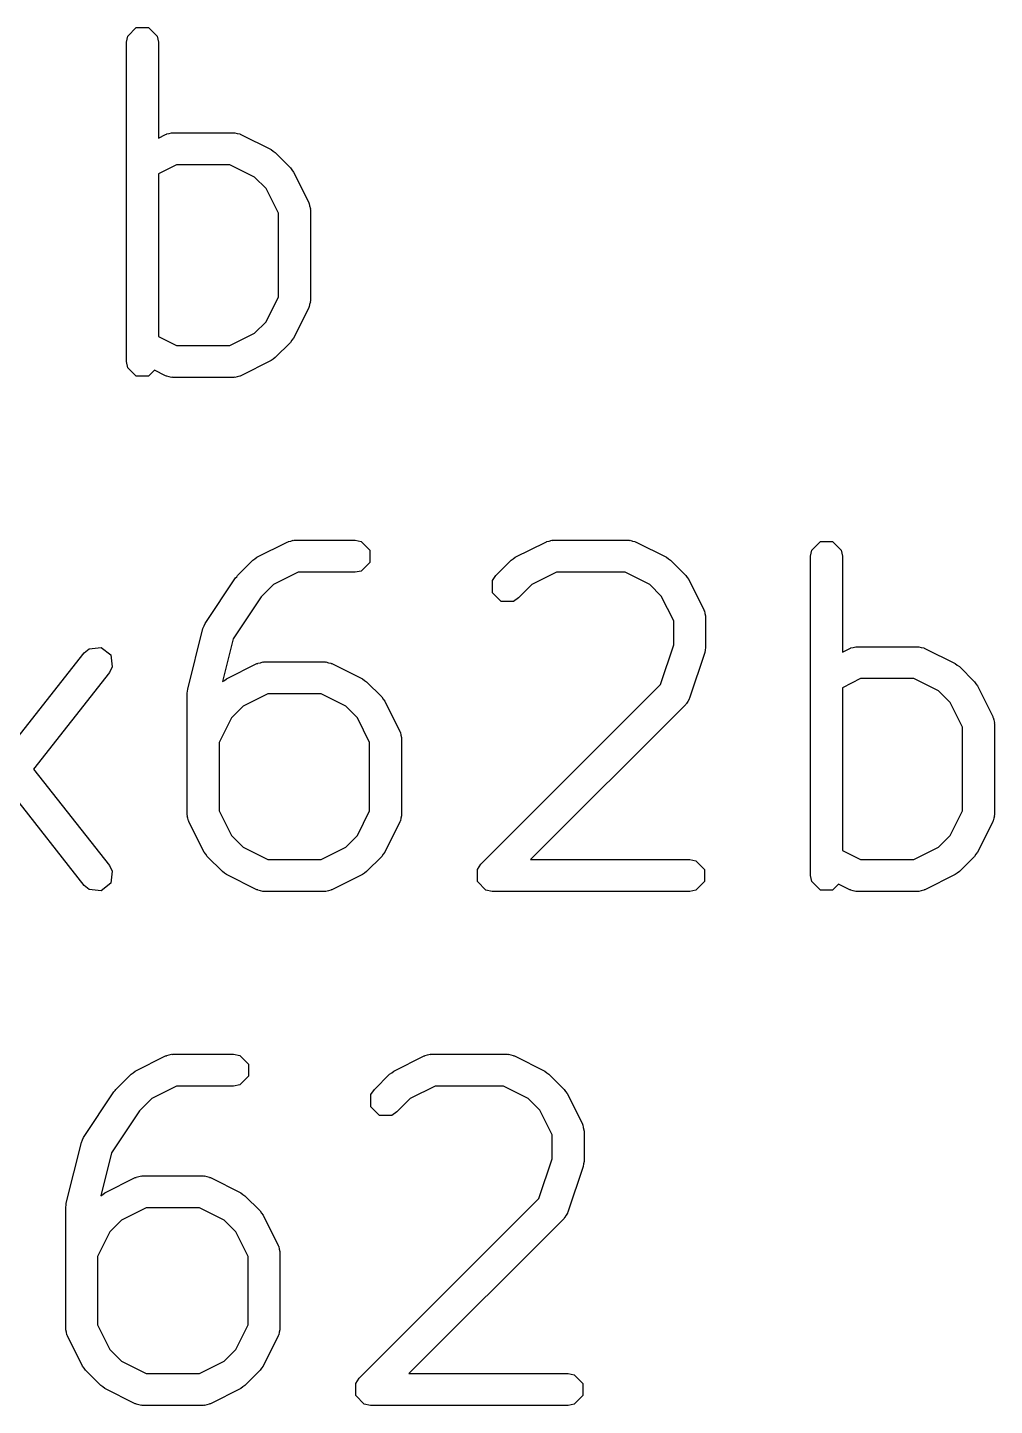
# Model space of a CAD drawing. Header units: inches. Extents: x 2.83 to 5.13, y -5.32 to -1.56.
# Drawn here: x 4.13 to 4.2492, y -3.4052 to -3.2353 of the extents above; entities that cross this region are included whole.
import ezdxf

# ---------------------------------------------------------------- set-up
doc = ezdxf.new("R2010")
doc.units = ezdxf.units.IN
doc.header["$MEASUREMENT"] = 0
doc.layers.add('F.Silkscreen', color=41, linetype='CONTINUOUS', true_color=0xf2eda1)

msp = doc.modelspace()

# ---------------------------------------------------------------- linework, layer by layer
at = {"layer": 'F.Silkscreen', "linetype": 'CONTINUOUS'}
for p, q in [((4.14232, -3.23636), (4.14338, -3.2353)), ((4.14338, -3.2353), (4.14489, -3.2353)), ((4.14489, -3.2353), (4.14595, -3.23636)), ((4.14217, -3.23711), (4.14232, -3.23636)), ((4.14595, -3.23636), (4.1461, -3.23711)), ((4.14217, -3.27648), (4.14217, -3.23711)), ((4.1461, -3.23711), (4.1461, -3.24893)), ((4.1461, -3.24893), (4.147, -3.24848)), ((4.147, -3.24848), (4.1471, -3.24845)), ((4.1471, -3.24845), (4.14713, -3.24842)), ((4.14713, -3.24842), (4.14744, -3.24836)), ((4.14744, -3.24836), (4.14774, -3.24827)), ((4.14774, -3.24827), (4.14779, -3.24829)), ((4.14779, -3.24829), (4.14788, -3.24827)), ((4.14788, -3.24827), (4.15538, -3.24827)), ((4.15538, -3.24827), (4.15548, -3.24829)), ((4.15548, -3.24829), (4.15552, -3.24827)), ((4.15552, -3.24827), (4.15583, -3.24836)), ((4.15583, -3.24836), (4.15614, -3.24842)), ((4.15614, -3.24842), (4.15617, -3.24845)), ((4.15617, -3.24845), (4.15626, -3.24848)), ((4.15626, -3.24848), (4.16001, -3.25035)), ((4.16001, -3.25035), (4.16026, -3.25055)), ((4.16026, -3.25055), (4.16052, -3.25072)), ((4.14835, -3.25221), (4.1461, -3.25333)), ((4.15492, -3.25221), (4.14835, -3.25221)), ((4.15797, -3.25373), (4.15492, -3.25221)), ((4.16052, -3.25072), (4.1624, -3.2526)), ((4.1461, -3.25333), (4.1461, -3.27339)), ((4.15939, -3.25515), (4.15797, -3.25373)), ((4.1624, -3.2526), (4.16258, -3.25286)), ((4.16258, -3.25286), (4.16277, -3.25311)), ((4.16277, -3.25311), (4.16464, -3.25686)), ((4.16091, -3.2582), (4.15939, -3.25515)), ((4.16464, -3.25686), (4.16467, -3.25695)), ((4.16467, -3.25695), (4.1647, -3.25698)), ((4.1647, -3.25698), (4.16476, -3.25729)), ((4.16476, -3.25729), (4.16485, -3.2576)), ((4.16091, -3.26852), (4.16091, -3.2582)), ((4.16485, -3.2576), (4.16483, -3.25764)), ((4.16483, -3.25764), (4.16485, -3.25774)), ((4.16485, -3.25774), (4.16485, -3.26899)), ((4.15939, -3.27157), (4.16091, -3.26852)), ((4.16485, -3.26912), (4.16476, -3.26943)), ((4.16485, -3.26899), (4.16483, -3.26908)), ((4.16483, -3.26908), (4.16485, -3.26912)), ((4.16464, -3.26987), (4.16277, -3.27361)), ((4.16467, -3.26977), (4.16464, -3.26987)), ((4.1647, -3.26974), (4.16467, -3.26977)), ((4.16476, -3.26943), (4.1647, -3.26974)), ((4.15797, -3.27299), (4.15939, -3.27157)), ((4.1461, -3.27339), (4.14835, -3.27452)), ((4.15492, -3.27452), (4.15797, -3.27299)), ((4.1624, -3.27413), (4.16052, -3.276)), ((4.16258, -3.27386), (4.1624, -3.27413)), ((4.16277, -3.27361), (4.16258, -3.27386)), ((4.14835, -3.27452), (4.15492, -3.27452)), ((4.16052, -3.276), (4.16026, -3.27618)), ((4.14232, -3.27724), (4.14217, -3.27648)), ((4.14338, -3.2783), (4.14232, -3.27724)), ((4.14563, -3.27756), (4.14489, -3.2783)), ((4.147, -3.27824), (4.14563, -3.27756)), ((4.16001, -3.27637), (4.15626, -3.27824)), ((4.16026, -3.27618), (4.16001, -3.27637)), ((4.14489, -3.2783), (4.14338, -3.2783)), ((4.1471, -3.27827), (4.147, -3.27824)), ((4.14713, -3.2783), (4.1471, -3.27827)), ((4.14744, -3.27836), (4.14713, -3.2783)), ((4.14774, -3.27845), (4.14744, -3.27836)), ((4.14779, -3.27843), (4.14774, -3.27845)), ((4.14788, -3.27845), (4.14779, -3.27843)), ((4.15538, -3.27845), (4.14788, -3.27845)), ((4.15548, -3.27843), (4.15538, -3.27845)), ((4.15552, -3.27845), (4.15548, -3.27843)), ((4.15583, -3.27836), (4.15552, -3.27845)), ((4.15614, -3.2783), (4.15583, -3.27836)), ((4.15617, -3.27827), (4.15614, -3.2783)), ((4.15626, -3.27824), (4.15617, -3.27827)), ((4.15825, -3.30061), (4.162, -3.29874)), ((4.162, -3.29874), (4.1621, -3.29871)), ((4.1621, -3.29871), (4.16213, -3.29868)), ((4.16213, -3.29868), (4.16244, -3.29862)), ((4.16244, -3.29862), (4.16274, -3.29853)), ((4.16274, -3.29853), (4.16279, -3.29855)), ((4.16279, -3.29855), (4.16288, -3.29853)), ((4.16288, -3.29853), (4.17038, -3.29853)), ((4.17038, -3.29853), (4.17113, -3.29868)), ((4.17113, -3.29868), (4.1722, -3.29974)), ((4.1722, -3.29974), (4.1722, -3.30125)), ((4.19012, -3.30061), (4.19387, -3.29874)), ((4.19387, -3.29874), (4.19397, -3.29871)), ((4.19397, -3.29871), (4.194, -3.29868)), ((4.194, -3.29868), (4.19431, -3.29862)), ((4.19431, -3.29862), (4.19461, -3.29853)), ((4.19461, -3.29853), (4.19466, -3.29855)), ((4.19466, -3.29855), (4.19475, -3.29853)), ((4.19475, -3.29853), (4.20413, -3.29853)), ((4.20413, -3.29853), (4.20422, -3.29855)), ((4.20422, -3.29855), (4.20427, -3.29853)), ((4.20427, -3.29853), (4.20457, -3.29862)), ((4.20457, -3.29862), (4.20488, -3.29868)), ((4.20488, -3.29868), (4.20491, -3.29871)), ((4.20491, -3.29871), (4.20501, -3.29874)), ((4.20501, -3.29874), (4.20876, -3.30061)), ((4.22653, -3.3005), (4.22668, -3.29974)), ((4.22668, -3.29974), (4.22775, -3.29868)), ((4.22775, -3.29868), (4.22925, -3.29868)), ((4.22925, -3.29868), (4.23032, -3.29974)), ((4.23032, -3.29974), (4.23047, -3.3005)), ((4.15587, -3.30286), (4.15774, -3.30098)), ((4.15774, -3.30098), (4.158, -3.30081)), ((4.158, -3.30081), (4.15825, -3.30061)), ((4.1722, -3.30125), (4.17113, -3.30232)), ((4.18774, -3.30286), (4.18961, -3.30098)), ((4.18961, -3.30098), (4.18987, -3.30081)), ((4.18987, -3.30081), (4.19012, -3.30061)), ((4.20876, -3.30061), (4.20901, -3.30081)), ((4.20901, -3.30081), (4.20927, -3.30098)), ((4.20927, -3.30098), (4.21114, -3.30286)), ((4.22653, -3.33987), (4.22653, -3.3005)), ((4.23047, -3.3005), (4.23047, -3.31231)), ((4.15187, -3.30878), (4.15562, -3.30316)), ((4.15562, -3.30316), (4.15576, -3.30302)), ((4.15576, -3.30302), (4.15587, -3.30286)), ((4.16335, -3.30247), (4.1603, -3.30399)), ((4.17038, -3.30247), (4.16335, -3.30247)), ((4.17113, -3.30232), (4.17038, -3.30247)), ((4.18731, -3.30349), (4.18774, -3.30286)), ((4.19522, -3.30247), (4.19217, -3.30399)), ((4.20366, -3.30247), (4.19522, -3.30247)), ((4.20671, -3.30399), (4.20366, -3.30247)), ((4.21114, -3.30286), (4.21132, -3.30312)), ((4.21132, -3.30312), (4.21151, -3.30337)), ((4.1603, -3.30399), (4.15879, -3.3055)), ((4.18731, -3.305), (4.18731, -3.30349)), ((4.18838, -3.30607), (4.18731, -3.305)), ((4.19217, -3.30399), (4.19052, -3.30564)), ((4.20813, -3.30541), (4.20671, -3.30399)), ((4.21151, -3.30337), (4.21339, -3.30712)), ((4.15879, -3.3055), (4.15534, -3.31068)), ((4.18988, -3.30607), (4.18838, -3.30607)), ((4.19052, -3.30564), (4.18988, -3.30607)), ((4.20966, -3.30846), (4.20813, -3.30541)), ((4.21339, -3.30712), (4.21341, -3.30721)), ((4.21341, -3.30721), (4.21345, -3.30724)), ((4.21345, -3.30724), (4.21351, -3.30755)), ((4.21351, -3.30755), (4.21359, -3.30786)), ((4.21359, -3.30786), (4.21358, -3.3079)), ((4.21358, -3.3079), (4.21359, -3.308)), ((4.21359, -3.308), (4.21359, -3.31175)), ((4.14972, -3.31689), (4.1516, -3.30939)), ((4.1516, -3.30939), (4.15174, -3.30909)), ((4.15174, -3.30909), (4.15187, -3.30878)), ((4.20966, -3.31143), (4.20966, -3.30846)), ((4.13755, -3.31191), (4.13904, -3.31173)), ((4.13904, -3.31173), (4.14023, -3.31266)), ((4.15534, -3.31068), (4.15401, -3.31596)), ((4.20803, -3.31631), (4.20966, -3.31143)), ((4.21359, -3.31175), (4.21353, -3.31206)), ((4.23146, -3.31183), (4.2315, -3.3118)), ((4.2315, -3.3118), (4.23181, -3.31174)), ((4.23181, -3.31174), (4.23211, -3.31166)), ((4.23211, -3.31166), (4.23215, -3.31167)), ((4.23215, -3.31167), (4.23225, -3.31165)), ((4.23225, -3.31165), (4.23975, -3.31165)), ((4.23975, -3.31165), (4.23984, -3.31167)), ((4.23984, -3.31167), (4.23989, -3.31166)), ((4.23989, -3.31166), (4.24019, -3.31174)), ((4.24019, -3.31174), (4.2405, -3.3118)), ((4.2405, -3.3118), (4.24053, -3.31183)), ((4.1282, -3.32356), (4.13696, -3.3124)), ((4.13696, -3.3124), (4.13755, -3.31191)), ((4.14023, -3.31266), (4.14041, -3.31415)), ((4.15904, -3.31355), (4.15913, -3.31353)), ((4.15913, -3.31353), (4.16663, -3.31353)), ((4.16663, -3.31353), (4.16673, -3.31355)), ((4.21349, -3.31237), (4.21162, -3.31799)), ((4.21353, -3.31206), (4.21349, -3.31237)), ((4.23047, -3.31231), (4.23137, -3.31186)), ((4.23137, -3.31186), (4.23146, -3.31183)), ((4.24053, -3.31183), (4.24063, -3.31186)), ((4.24063, -3.31186), (4.24438, -3.31374)), ((4.14006, -3.31484), (4.1307, -3.32674)), ((4.14041, -3.31415), (4.14006, -3.31484)), ((4.1545, -3.31561), (4.15825, -3.31374)), ((4.15825, -3.31374), (4.15835, -3.31371)), ((4.15835, -3.31371), (4.15838, -3.31368)), ((4.15838, -3.31368), (4.15869, -3.31362)), ((4.15869, -3.31362), (4.15899, -3.31353)), ((4.15899, -3.31353), (4.15904, -3.31355)), ((4.16673, -3.31355), (4.16677, -3.31353)), ((4.16677, -3.31353), (4.16708, -3.31362)), ((4.16708, -3.31362), (4.16739, -3.31368)), ((4.16739, -3.31368), (4.16742, -3.31371)), ((4.16742, -3.31371), (4.16751, -3.31374)), ((4.16751, -3.31374), (4.17126, -3.31561)), ((4.24438, -3.31374), (4.24463, -3.31393)), ((4.24463, -3.31393), (4.24489, -3.3141)), ((4.24489, -3.3141), (4.24676, -3.31598)), ((4.14971, -3.31713), (4.14972, -3.31689)), ((4.15401, -3.31596), (4.15425, -3.3158)), ((4.15425, -3.3158), (4.1545, -3.31561)), ((4.17126, -3.31561), (4.17151, -3.3158)), ((4.17151, -3.3158), (4.17177, -3.31598)), ((4.17177, -3.31598), (4.17365, -3.31785)), ((4.18586, -3.33848), (4.20803, -3.31631)), ((4.23271, -3.31559), (4.23047, -3.31671)), ((4.23047, -3.31671), (4.23047, -3.33678)), ((4.23928, -3.31559), (4.23271, -3.31559)), ((4.24233, -3.31711), (4.23928, -3.31559)), ((4.24676, -3.31598), (4.24694, -3.31624)), ((4.24694, -3.31624), (4.24713, -3.31649)), ((4.24713, -3.31649), (4.24901, -3.32024)), ((4.14967, -3.31737), (4.14971, -3.31713)), ((4.14967, -3.33237), (4.14967, -3.31737)), ((4.1596, -3.31746), (4.15655, -3.31899)), ((4.16617, -3.31746), (4.1596, -3.31746)), ((4.16922, -3.31899), (4.16617, -3.31746)), ((4.17365, -3.31785), (4.17382, -3.31812)), ((4.17382, -3.31812), (4.17402, -3.31837)), ((4.17402, -3.31837), (4.17589, -3.32211)), ((4.2114, -3.31839), (4.21124, -3.31866)), ((4.21157, -3.31812), (4.2114, -3.31839)), ((4.21162, -3.31799), (4.21157, -3.31808)), ((4.21157, -3.31808), (4.21157, -3.31812)), ((4.24375, -3.31854), (4.24233, -3.31711)), ((4.24528, -3.32158), (4.24375, -3.31854)), ((4.15655, -3.31899), (4.15513, -3.32041)), ((4.17064, -3.32041), (4.16922, -3.31899)), ((4.21114, -3.31876), (4.19201, -3.3379)), ((4.2112, -3.31868), (4.21114, -3.31876)), ((4.21124, -3.31866), (4.2112, -3.31868)), ((4.24901, -3.32024), (4.24903, -3.32033)), ((4.15513, -3.32041), (4.1536, -3.32346)), ((4.17216, -3.32346), (4.17064, -3.32041)), ((4.24528, -3.3319), (4.24528, -3.32158)), ((4.24903, -3.32033), (4.24907, -3.32037)), ((4.24907, -3.32037), (4.24913, -3.32068)), ((4.24913, -3.32068), (4.24921, -3.32098)), ((4.24921, -3.32098), (4.2492, -3.32102)), ((4.2492, -3.32102), (4.24922, -3.32112)), ((4.24922, -3.32112), (4.24922, -3.33237)), ((4.1536, -3.32346), (4.1536, -3.3319)), ((4.17216, -3.3319), (4.17216, -3.32346)), ((4.17589, -3.32211), (4.17592, -3.32221)), ((4.17592, -3.32221), (4.17595, -3.32224)), ((4.17595, -3.32224), (4.17601, -3.32255)), ((4.17601, -3.32255), (4.17609, -3.32286)), ((4.17609, -3.32286), (4.17608, -3.3229)), ((4.17608, -3.3229), (4.1761, -3.32299)), ((4.1761, -3.32299), (4.1761, -3.33237)), ((4.1307, -3.32674), (4.14006, -3.33865)), ((4.13696, -3.34108), (4.1282, -3.32993)), ((4.1536, -3.3319), (4.15513, -3.33495)), ((4.17064, -3.33495), (4.17216, -3.3319)), ((4.24375, -3.33495), (4.24528, -3.3319)), ((4.14968, -3.33247), (4.14967, -3.33237)), ((4.14967, -3.33251), (4.14968, -3.33247)), ((4.14975, -3.33281), (4.14967, -3.33251)), ((4.14982, -3.33312), (4.14975, -3.33281)), ((4.14985, -3.33315), (4.14982, -3.33312)), ((4.14987, -3.33325), (4.14985, -3.33315)), ((4.15175, -3.337), (4.14987, -3.33325)), ((4.17589, -3.33325), (4.17402, -3.337)), ((4.17592, -3.33315), (4.17589, -3.33325)), ((4.17595, -3.33312), (4.17592, -3.33315)), ((4.17601, -3.33281), (4.17595, -3.33312)), ((4.17609, -3.33251), (4.17601, -3.33281)), ((4.1761, -3.33237), (4.17608, -3.33247)), ((4.17608, -3.33247), (4.17609, -3.33251)), ((4.24901, -3.33325), (4.24713, -3.337)), ((4.24903, -3.33315), (4.24901, -3.33325)), ((4.24907, -3.33312), (4.24903, -3.33315)), ((4.24913, -3.33281), (4.24907, -3.33312)), ((4.24921, -3.33251), (4.24913, -3.33281)), ((4.24922, -3.33237), (4.2492, -3.33247)), ((4.2492, -3.33247), (4.24921, -3.33251)), ((4.15513, -3.33495), (4.15655, -3.33638)), ((4.16922, -3.33638), (4.17064, -3.33495)), ((4.24233, -3.33638), (4.24375, -3.33495)), ((4.15194, -3.33725), (4.15175, -3.337)), ((4.15212, -3.33751), (4.15194, -3.33725)), ((4.15655, -3.33638), (4.1596, -3.3379)), ((4.16617, -3.3379), (4.16922, -3.33638)), ((4.17382, -3.33725), (4.17365, -3.33751)), ((4.17402, -3.337), (4.17382, -3.33725)), ((4.23047, -3.33678), (4.23271, -3.3379)), ((4.23928, -3.3379), (4.24233, -3.33638)), ((4.24694, -3.33725), (4.24676, -3.33751)), ((4.24713, -3.337), (4.24694, -3.33725)), ((4.14006, -3.33865), (4.14041, -3.33934)), ((4.15399, -3.33939), (4.15212, -3.33751)), ((4.1596, -3.3379), (4.16617, -3.3379)), ((4.17365, -3.33751), (4.17177, -3.33939)), ((4.18544, -3.33911), (4.18586, -3.33848)), ((4.19201, -3.3379), (4.21163, -3.3379)), ((4.21163, -3.3379), (4.21238, -3.33805)), ((4.21238, -3.33805), (4.21345, -3.33911)), ((4.23271, -3.3379), (4.23928, -3.3379)), ((4.24676, -3.33751), (4.24489, -3.33939)), ((4.14041, -3.33934), (4.14023, -3.34083)), ((4.15425, -3.33956), (4.15399, -3.33939)), ((4.1545, -3.33975), (4.15425, -3.33956)), ((4.15825, -3.34163), (4.1545, -3.33975)), ((4.17126, -3.33975), (4.16751, -3.34163)), ((4.17151, -3.33956), (4.17126, -3.33975)), ((4.17177, -3.33939), (4.17151, -3.33956)), ((4.18544, -3.34062), (4.18544, -3.33911)), ((4.18544, -3.33911), (4.18544, -3.33911)), ((4.1865, -3.34169), (4.18544, -3.34062)), ((4.21345, -3.34062), (4.21238, -3.34169)), ((4.21345, -3.33911), (4.21345, -3.34062)), ((4.22668, -3.34062), (4.22653, -3.33987)), ((4.22775, -3.34169), (4.22668, -3.34062)), ((4.24438, -3.33975), (4.24063, -3.34163)), ((4.24463, -3.33956), (4.24438, -3.33975)), ((4.24489, -3.33939), (4.24463, -3.33956)), ((4.13755, -3.34158), (4.13696, -3.34108)), ((4.13904, -3.34176), (4.13755, -3.34158)), ((4.14023, -3.34083), (4.13904, -3.34176)), ((4.15835, -3.34165), (4.15825, -3.34163)), ((4.15838, -3.34169), (4.15835, -3.34165)), ((4.15869, -3.34175), (4.15838, -3.34169)), ((4.15899, -3.34183), (4.15869, -3.34175)), ((4.15904, -3.34182), (4.15899, -3.34183)), ((4.15913, -3.34184), (4.15904, -3.34182)), ((4.16663, -3.34184), (4.15913, -3.34184)), ((4.16673, -3.34182), (4.16663, -3.34184)), ((4.16677, -3.34183), (4.16673, -3.34182)), ((4.16708, -3.34175), (4.16677, -3.34183)), ((4.16739, -3.34169), (4.16708, -3.34175)), ((4.16742, -3.34165), (4.16739, -3.34169)), ((4.16751, -3.34163), (4.16742, -3.34165)), ((4.18725, -3.34184), (4.1865, -3.34169)), ((4.21163, -3.34184), (4.18725, -3.34184)), ((4.21238, -3.34169), (4.21163, -3.34184)), ((4.22925, -3.34169), (4.22775, -3.34169)), ((4.23, -3.34094), (4.22925, -3.34169)), ((4.23137, -3.34163), (4.23, -3.34094)), ((4.23146, -3.34165), (4.23137, -3.34163)), ((4.2315, -3.34169), (4.23146, -3.34165)), ((4.23181, -3.34175), (4.2315, -3.34169)), ((4.23211, -3.34183), (4.23181, -3.34175)), ((4.23215, -3.34182), (4.23211, -3.34183)), ((4.23225, -3.34184), (4.23215, -3.34182)), ((4.23975, -3.34184), (4.23225, -3.34184)), ((4.23984, -3.34182), (4.23975, -3.34184)), ((4.23989, -3.34183), (4.23984, -3.34182)), ((4.24019, -3.34175), (4.23989, -3.34183)), ((4.2405, -3.34169), (4.24019, -3.34175)), ((4.24053, -3.34165), (4.2405, -3.34169)), ((4.24063, -3.34163), (4.24053, -3.34165)), ((4.14325, -3.364), (4.147, -3.36212)), ((4.147, -3.36212), (4.1471, -3.36209)), ((4.1471, -3.36209), (4.14713, -3.36206)), ((4.14713, -3.36206), (4.14744, -3.362)), ((4.14744, -3.362), (4.14774, -3.36192)), ((4.14774, -3.36192), (4.14779, -3.36193)), ((4.14779, -3.36193), (4.14788, -3.36191)), ((4.14788, -3.36191), (4.15538, -3.36191)), ((4.15538, -3.36191), (4.15614, -3.36206)), ((4.15614, -3.36206), (4.1572, -3.36313)), ((4.17513, -3.364), (4.17888, -3.36212)), ((4.17888, -3.36212), (4.17897, -3.36209)), ((4.17897, -3.36209), (4.179, -3.36206)), ((4.179, -3.36206), (4.17931, -3.362)), ((4.17931, -3.362), (4.17962, -3.36192)), ((4.17962, -3.36192), (4.17966, -3.36193)), ((4.17966, -3.36193), (4.17976, -3.36191)), ((4.17976, -3.36191), (4.18913, -3.36191)), ((4.18913, -3.36191), (4.18923, -3.36193)), ((4.18923, -3.36193), (4.18927, -3.36192)), ((4.18927, -3.36192), (4.18957, -3.362)), ((4.18957, -3.362), (4.18988, -3.36206)), ((4.18988, -3.36206), (4.18991, -3.36209)), ((4.18991, -3.36209), (4.19001, -3.36212)), ((4.19001, -3.36212), (4.19376, -3.364)), ((4.14087, -3.36624), (4.14274, -3.36436)), ((4.14274, -3.36436), (4.14301, -3.36419)), ((4.14301, -3.36419), (4.14325, -3.364)), ((4.1572, -3.36313), (4.1572, -3.36463)), ((4.17274, -3.36624), (4.17461, -3.36436)), ((4.17461, -3.36436), (4.17488, -3.36419)), ((4.17488, -3.36419), (4.17513, -3.364)), ((4.19376, -3.364), (4.19401, -3.36419)), ((4.19401, -3.36419), (4.19427, -3.36436)), ((4.19427, -3.36436), (4.19615, -3.36624)), ((4.14835, -3.36585), (4.1453, -3.36737)), ((4.15538, -3.36585), (4.14835, -3.36585)), ((4.15614, -3.3657), (4.15538, -3.36585)), ((4.1572, -3.36463), (4.15614, -3.3657)), ((4.18022, -3.36585), (4.17717, -3.36737)), ((4.18866, -3.36585), (4.18022, -3.36585)), ((4.19171, -3.36737), (4.18866, -3.36585)), ((4.13687, -3.37216), (4.14062, -3.36654)), ((4.14062, -3.36654), (4.14076, -3.3664)), ((4.14076, -3.3664), (4.14087, -3.36624)), ((4.1453, -3.36737), (4.14379, -3.36888)), ((4.17231, -3.36688), (4.17274, -3.36624)), ((4.17231, -3.36838), (4.17231, -3.36688)), ((4.17717, -3.36737), (4.17552, -3.36902)), ((4.19314, -3.3688), (4.19171, -3.36737)), ((4.19615, -3.36624), (4.19632, -3.3665)), ((4.19632, -3.3665), (4.19651, -3.36675)), ((4.19651, -3.36675), (4.19839, -3.3705)), ((4.14379, -3.36888), (4.14034, -3.37406)), ((4.17338, -3.36945), (4.17231, -3.36838)), ((4.17488, -3.36945), (4.17338, -3.36945)), ((4.17552, -3.36902), (4.17488, -3.36945)), ((4.19466, -3.37185), (4.19314, -3.3688)), ((4.19839, -3.3705), (4.19842, -3.3706)), ((4.19842, -3.3706), (4.19845, -3.37063)), ((4.19845, -3.37063), (4.19851, -3.37094)), ((4.19851, -3.37094), (4.19859, -3.37124)), ((4.19859, -3.37124), (4.19858, -3.37128)), ((4.19858, -3.37128), (4.1986, -3.37138)), ((4.13473, -3.38028), (4.1366, -3.37278)), ((4.1366, -3.37278), (4.13674, -3.37247)), ((4.13674, -3.37247), (4.13687, -3.37216)), ((4.19466, -3.37481), (4.19466, -3.37185)), ((4.1986, -3.37138), (4.1986, -3.37513)), ((4.14034, -3.37406), (4.13902, -3.37935)), ((4.19303, -3.37969), (4.19466, -3.37481)), ((4.1985, -3.37575), (4.19662, -3.38138)), ((4.19854, -3.37544), (4.1985, -3.37575)), ((4.1986, -3.37513), (4.19854, -3.37544)), ((4.13951, -3.37899), (4.14325, -3.37712)), ((4.14325, -3.37712), (4.14335, -3.37709)), ((4.14335, -3.37709), (4.14338, -3.37706)), ((4.14338, -3.37706), (4.14369, -3.377)), ((4.14369, -3.377), (4.144, -3.37692)), ((4.144, -3.37692), (4.14404, -3.37693)), ((4.14404, -3.37693), (4.14413, -3.37691)), ((4.14413, -3.37691), (4.15163, -3.37691)), ((4.15163, -3.37691), (4.15173, -3.37693)), ((4.15173, -3.37693), (4.15177, -3.37692)), ((4.15177, -3.37692), (4.15208, -3.377)), ((4.15208, -3.377), (4.15239, -3.37706)), ((4.15239, -3.37706), (4.15242, -3.37709)), ((4.15242, -3.37709), (4.15251, -3.37712)), ((4.15251, -3.37712), (4.15626, -3.37899)), ((4.13902, -3.37935), (4.13926, -3.37919)), ((4.13926, -3.37919), (4.13951, -3.37899)), ((4.15626, -3.37899), (4.15651, -3.37919)), ((4.15651, -3.37919), (4.15678, -3.37936)), ((4.15678, -3.37936), (4.15865, -3.38124)), ((4.17086, -3.40186), (4.19303, -3.37969)), ((4.13467, -3.38075), (4.13471, -3.38052)), ((4.13467, -3.39575), (4.13467, -3.38075)), ((4.13471, -3.38052), (4.13473, -3.38028)), ((4.1446, -3.38085), (4.14155, -3.38237)), ((4.15117, -3.38085), (4.1446, -3.38085)), ((4.15422, -3.38237), (4.15117, -3.38085)), ((4.15865, -3.38124), (4.15883, -3.3815)), ((4.19662, -3.38138), (4.19657, -3.38146)), ((4.19657, -3.38146), (4.19657, -3.38151)), ((4.14155, -3.38237), (4.14013, -3.3838)), ((4.15564, -3.3838), (4.15422, -3.38237)), ((4.15883, -3.3815), (4.15902, -3.38175)), ((4.15902, -3.38175), (4.16089, -3.3855)), ((4.19615, -3.38215), (4.17701, -3.40128)), ((4.1962, -3.38206), (4.19615, -3.38215)), ((4.19624, -3.38204), (4.1962, -3.38206)), ((4.1964, -3.38177), (4.19624, -3.38204)), ((4.19657, -3.38151), (4.1964, -3.38177)), ((4.14013, -3.3838), (4.1386, -3.38684)), ((4.15716, -3.38684), (4.15564, -3.3838)), ((4.16089, -3.3855), (4.16092, -3.38559)), ((4.16092, -3.38559), (4.16095, -3.38563)), ((4.16095, -3.38563), (4.16101, -3.38593)), ((4.16101, -3.38593), (4.1611, -3.38624)), ((4.1611, -3.38624), (4.16108, -3.38628)), ((4.16108, -3.38628), (4.1611, -3.38638)), ((4.1611, -3.38638), (4.1611, -3.39575)), ((4.1386, -3.38684), (4.1386, -3.39529)), ((4.15716, -3.39529), (4.15716, -3.38684)), ((4.13469, -3.39585), (4.13467, -3.39575)), ((4.13467, -3.39589), (4.13469, -3.39585)), ((4.13476, -3.3962), (4.13467, -3.39589)), ((4.13482, -3.39651), (4.13476, -3.3962)), ((4.13485, -3.39654), (4.13482, -3.39651)), ((4.13488, -3.39663), (4.13485, -3.39654)), ((4.13675, -3.40038), (4.13488, -3.39663)), ((4.1386, -3.39529), (4.14013, -3.39834)), ((4.15564, -3.39834), (4.15716, -3.39529)), ((4.16089, -3.39663), (4.15902, -3.40038)), ((4.16092, -3.39654), (4.16089, -3.39663)), ((4.16095, -3.39651), (4.16092, -3.39654)), ((4.16101, -3.3962), (4.16095, -3.39651)), ((4.1611, -3.39589), (4.16101, -3.3962)), ((4.1611, -3.39575), (4.16108, -3.39585)), ((4.16108, -3.39585), (4.1611, -3.39589)), ((4.14013, -3.39834), (4.14155, -3.39976)), ((4.15422, -3.39976), (4.15564, -3.39834)), ((4.14155, -3.39976), (4.1446, -3.40128)), ((4.15117, -3.40128), (4.15422, -3.39976)), ((4.13694, -3.40063), (4.13675, -3.40038)), ((4.13712, -3.40089), (4.13694, -3.40063)), ((4.13899, -3.40277), (4.13712, -3.40089)), ((4.1446, -3.40128), (4.15117, -3.40128)), ((4.15865, -3.40089), (4.15678, -3.40277)), ((4.15883, -3.40063), (4.15865, -3.40089)), ((4.15902, -3.40038), (4.15883, -3.40063)), ((4.17044, -3.4025), (4.17086, -3.40186)), ((4.17701, -3.40128), (4.19663, -3.40128)), ((4.19663, -3.40128), (4.19738, -3.40143)), ((4.19738, -3.40143), (4.19845, -3.4025)), ((4.13926, -3.40294), (4.13899, -3.40277)), ((4.13951, -3.40314), (4.13926, -3.40294)), ((4.14325, -3.40501), (4.13951, -3.40314)), ((4.15626, -3.40314), (4.15251, -3.40501)), ((4.15651, -3.40294), (4.15626, -3.40314)), ((4.15678, -3.40277), (4.15651, -3.40294)), ((4.17044, -3.404), (4.17044, -3.4025)), ((4.17044, -3.4025), (4.17044, -3.4025)), ((4.19845, -3.4025), (4.19845, -3.404)), ((4.14335, -3.40504), (4.14325, -3.40501)), ((4.14338, -3.40507), (4.14335, -3.40504)), ((4.14369, -3.40513), (4.14338, -3.40507)), ((4.144, -3.40522), (4.14369, -3.40513)), ((4.14404, -3.4052), (4.144, -3.40522)), ((4.14413, -3.40522), (4.14404, -3.4052)), ((4.15163, -3.40522), (4.14413, -3.40522)), ((4.15173, -3.4052), (4.15163, -3.40522)), ((4.15177, -3.40522), (4.15173, -3.4052)), ((4.15208, -3.40513), (4.15177, -3.40522)), ((4.15239, -3.40507), (4.15208, -3.40513)), ((4.15242, -3.40504), (4.15239, -3.40507)), ((4.15251, -3.40501), (4.15242, -3.40504)), ((4.1715, -3.40507), (4.17044, -3.404)), ((4.17226, -3.40522), (4.1715, -3.40507)), ((4.19663, -3.40522), (4.17226, -3.40522)), ((4.19738, -3.40507), (4.19663, -3.40522)), ((4.19845, -3.404), (4.19738, -3.40507))]:
    msp.add_line(p, q, dxfattribs=at)

doc.saveas('drawing.dxf')
